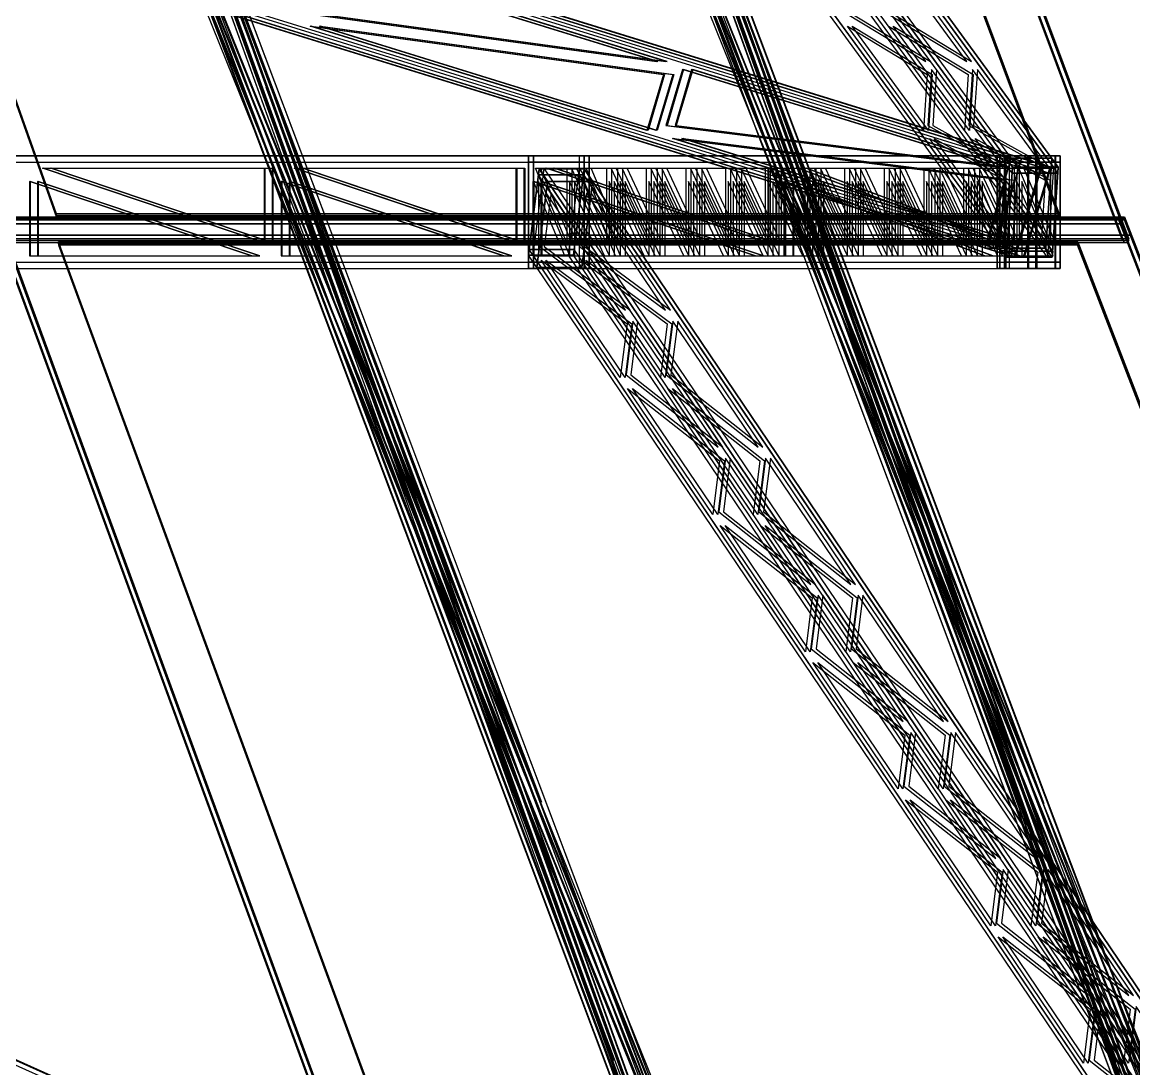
# Model space of a CAD drawing. Header units: millimetres. Extents: x -48000 to 1060615, y -2000 to 333000.
# Drawn here: x 27645 to 31195, y 25319 to 28662 of the extents above; entities that cross this region are included whole.
import ezdxf

# ---------------------------------------------------------------- set-up
doc = ezdxf.new("R2010")
doc.units = ezdxf.units.MM
doc.layers.add('D-STR-STRC', color=7, linetype='Continuous', lineweight=25)

msp = doc.modelspace()

# ---------------------------------------------------------------- linework, layer by layer
at = {"layer": 'D-STR-STRC'}
for points in [[(31179.55, 27969.79), (27590.48, 27969.79), (23312.53, 40040.9), (26661.6, 40040.9)], [(31179.55, 27964.44), (27590.48, 27964.44), (23312.53, 40035.56), (26661.6, 40035.56)], [(27590.48, 27958.83), (31179.55, 27958.83), (26661.6, 40029.95), (23312.53, 40029.95)], [(31164.56, 27958.83), (31164.56, 27958.83), (26646.62, 40029.95), (26646.62, 40029.95)], [(30896.99, 28199.15), (30812.42, 27911.96), (16918.96, 32211.96), (17003.53, 32499.15)], [(30896.99, 28199.15), (30812.42, 27911.96), (16918.96, 32211.96), (17003.53, 32499.15)], [(30900.52, 28199.15), (30815.95, 27911.96), (16922.49, 32211.96), (17007.06, 32499.15)], [(30900.52, 28199.15), (30815.95, 27911.96), (16922.49, 32211.96), (17007.06, 32499.15)], [(30926.53, 28199.15), (30841.96, 27911.96), (16948.5, 32211.96), (17033.07, 32499.15)], [(30926.53, 28199.15), (30841.96, 27911.96), (16948.5, 32211.96), (17033.07, 32499.15)], [(30930.06, 28199.15), (30845.49, 27911.96), (16952.03, 32211.96), (17036.59, 32499.15)], [(30930.06, 28199.15), (30845.49, 27911.96), (16952.03, 32211.96), (17036.59, 32499.15)], [(30807.64, 28199.15), (30788.53, 27911.96), (27648.8, 32211.96), (27667.91, 32499.15)], [(30807.64, 28199.15), (30788.53, 27911.96), (27648.8, 32211.96), (27667.91, 32499.15)], [(30823.25, 28199.15), (30804.14, 27911.96), (27664.41, 32211.96), (27683.52, 32499.15)], [(30823.25, 28199.15), (30804.14, 27911.96), (27664.41, 32211.96), (27683.52, 32499.15)], [(30938.34, 28199.15), (30919.23, 27911.96), (27779.5, 32211.96), (27798.62, 32499.15)], [(30938.34, 28199.15), (30919.23, 27911.96), (27779.5, 32211.96), (27798.62, 32499.15)], [(30953.95, 28199.15), (30934.84, 27911.96), (27795.11, 32211.96), (27814.22, 32499.15)], [(30953.95, 28199.15), (30934.84, 27911.96), (27795.11, 32211.96), (27814.22, 32499.15)], [(30956.71, 28050.02), (27754.86, 28050.02), (26381.61, 31913.26), (29514.91, 31913.26)], [(30956.71, 28044.67), (27754.86, 28044.67), (26381.61, 31907.92), (29514.91, 31907.92)], [(27755.02, 28044.21), (30956.88, 28044.21), (29890.16, 30902.45), (26739.02, 30902.45)], [(27755.02, 28038.6), (30956.88, 28038.6), (29890.16, 30896.84), (26739.02, 30896.84)], [(31134.71, 28038.6), (31134.71, 28038.6), (30064.93, 30896.84), (30064.93, 30896.84)], [(31149.69, 28044.21), (31149.69, 28044.21), (30079.92, 30902.45), (30079.92, 30902.45)], [(29759.72, 24997.58), (28198.03, 28866.38), (27688.31, 30497.08)], [(27688.32, 30497.07), (28198.03, 28866.37), (30169.87, 23620)], [(27688.35, 30496.94), (30169.9, 23619.86), (29759.76, 24997.44)], [(29744.53, 24992.66), (28182.83, 28861.46), (27673.12, 30492.16)], [(27673.12, 30492.16), (28182.83, 28861.46), (30154.67, 23615.08)], [(27673.12, 30492.16), (30154.67, 23615.08), (29744.53, 24992.66)], [(31759.44, 23610.3), (31349.3, 24987.88), (29277.89, 30487.38)], [(31759.47, 23610.17), (29277.91, 30487.24), (29787.63, 28856.54)], [(29787.64, 28856.53), (29277.92, 30487.23), (31349.33, 24987.73)], [(31774.67, 23615.08), (31364.53, 24992.66), (29293.12, 30492.16)], [(31774.67, 23615.08), (29293.12, 30492.16), (29802.83, 28861.46)], [(29802.83, 28861.46), (29293.12, 30492.16), (31364.53, 24992.66)], [(29303.52, 26171.16), (28186.23, 28939.03), (27821.57, 30105.68)], [(29288.32, 26166.24), (28171.04, 28934.1), (27806.37, 30100.76)], [(29775.84, 28929.18), (29411.17, 30095.83), (30893.13, 26161.32)], [(29791.04, 28934.1), (29426.37, 30100.76), (30908.32, 26166.24)], [(27829.39, 30025.38), (28176.62, 28914.5), (29519.9, 25340.5)], [(27844.59, 30030.3), (28191.82, 28919.41), (29535.1, 25345.42)], [(31124.7, 25335.58), (29434.18, 30020.46), (29781.42, 28909.58)], [(31139.9, 25340.5), (29449.39, 30025.38), (29796.62, 28914.5)], [(29744.53, 24992.66), (30154.67, 23615.08), (28182.83, 28861.46)], [(29759.76, 24997.43), (30169.9, 23619.85), (28198.07, 28866.23)], [(29671.43, 28536.68), (28595.82, 28869.58), (28543.1, 28690.56)], [(29671.43, 28536.68), (28595.82, 28869.58), (28543.1, 28690.56)], [(29674.96, 28536.68), (28599.35, 28869.58), (28546.63, 28690.56)], [(29674.96, 28536.68), (28599.35, 28869.58), (28546.63, 28690.56)], [(29700.97, 28536.68), (28625.36, 28869.58), (28572.64, 28690.56)], [(29700.97, 28536.68), (28625.36, 28869.58), (28572.64, 28690.56)], [(29704.5, 28536.68), (28628.88, 28869.58), (28576.17, 28690.56)], [(29704.5, 28536.68), (28628.88, 28869.58), (28576.17, 28690.56)], [(29802.83, 28861.46), (31364.53, 24992.66), (31774.67, 23615.08)], [(30530.68, 28536.68), (30287.61, 28869.58), (30275.69, 28690.56)], [(30530.68, 28536.68), (30287.61, 28869.58), (30275.69, 28690.56)], [(30546.29, 28536.68), (30303.21, 28869.58), (30291.3, 28690.56)], [(30546.29, 28536.68), (30303.21, 28869.58), (30291.3, 28690.56)], [(30661.39, 28536.68), (30418.31, 28869.58), (30406.4, 28690.56)], [(30661.39, 28536.68), (30418.31, 28869.58), (30406.4, 28690.56)], [(30676.99, 28536.68), (30433.92, 28869.58), (30422.01, 28690.56)], [(30676.99, 28536.68), (30433.92, 28869.58), (30422.01, 28690.56)], [(29787.59, 28856.68), (31349.29, 24987.89), (31759.43, 23610.31)], [(29692.95, 28495.55), (29640.23, 28316.53), (28564.62, 28649.43)], [(29692.95, 28495.55), (29640.23, 28316.53), (28564.62, 28649.43)], [(29696.47, 28495.55), (29643.76, 28316.53), (28568.14, 28649.43)], [(29696.47, 28495.55), (29643.76, 28316.53), (28568.14, 28649.43)], [(29722.48, 28495.55), (29669.77, 28316.53), (28594.15, 28649.43)], [(29722.48, 28495.55), (29669.77, 28316.53), (28594.15, 28649.43)], [(29726.01, 28495.55), (29673.3, 28316.53), (28597.68, 28649.43)], [(29726.01, 28495.55), (29673.3, 28316.53), (28597.68, 28649.43)], [(30535.54, 28495.55), (30523.63, 28316.53), (30280.56, 28649.43)], [(30535.54, 28495.55), (30523.63, 28316.53), (30280.56, 28649.43)], [(30551.15, 28495.55), (30539.24, 28316.53), (30296.16, 28649.43)], [(30551.15, 28495.55), (30539.24, 28316.53), (30296.16, 28649.43)], [(30666.25, 28495.55), (30654.33, 28316.53), (30411.26, 28649.43)], [(30666.25, 28495.55), (30654.33, 28316.53), (30411.26, 28649.43)], [(30681.85, 28495.55), (30669.94, 28316.53), (30426.87, 28649.43)], [(30681.85, 28495.55), (30669.94, 28316.53), (30426.87, 28649.43)], [(30761.52, 28199.3), (29753.61, 28511.25), (29700.89, 28332.23)], [(30761.52, 28199.3), (29753.61, 28511.25), (29700.89, 28332.23)], [(30765.05, 28199.3), (29757.13, 28511.25), (29704.42, 28332.23)], [(30765.05, 28199.3), (29757.13, 28511.25), (29704.42, 28332.23)], [(30791.06, 28199.3), (29783.14, 28511.25), (29730.43, 28332.23)], [(30791.06, 28199.3), (29783.14, 28511.25), (29730.43, 28332.23)], [(30794.59, 28199.3), (29786.67, 28511.25), (29733.96, 28332.23)], [(30794.59, 28199.3), (29786.67, 28511.25), (29733.96, 28332.23)], [(30777.03, 28199.3), (30549.25, 28511.25), (30537.34, 28332.23)], [(30777.03, 28199.3), (30549.25, 28511.25), (30537.34, 28332.23)], [(30792.63, 28199.3), (30564.86, 28511.25), (30552.95, 28332.23)], [(30792.63, 28199.3), (30564.86, 28511.25), (30552.95, 28332.23)], [(30907.73, 28199.3), (30679.96, 28511.25), (30668.04, 28332.23)], [(30907.73, 28199.3), (30679.96, 28511.25), (30668.04, 28332.23)], [(30923.34, 28199.3), (30695.56, 28511.25), (30683.65, 28332.23)], [(30923.34, 28199.3), (30695.56, 28511.25), (30683.65, 28332.23)], [(28424.05, 28453.5), (30007.75, 24064.63), (29746, 24943.78)], [(28439.28, 28458.29), (30022.98, 24069.41), (29761.23, 24948.56)], [(31612.52, 24059.84), (31350.77, 24939), (30028.82, 28448.72)], [(31627.75, 24064.63), (31366, 24943.78), (30044.05, 28453.5)], [(30783.04, 28158.17), (30730.32, 27979.15), (29722.41, 28291.1)], [(30783.04, 28158.17), (30730.32, 27979.15), (29722.41, 28291.1)], [(30786.56, 28158.17), (30733.85, 27979.15), (29725.93, 28291.1)], [(30786.56, 28158.17), (30733.85, 27979.15), (29725.93, 28291.1)], [(30812.57, 28158.17), (30759.86, 27979.15), (29751.94, 28291.1)], [(30812.57, 28158.17), (30759.86, 27979.15), (29751.94, 28291.1)], [(30816.1, 28158.17), (30763.39, 27979.15), (29755.47, 28291.1)], [(30816.1, 28158.17), (30763.39, 27979.15), (29755.47, 28291.1)], [(30781.89, 28158.17), (30769.98, 27979.15), (30542.2, 28291.1)], [(30781.89, 28158.17), (30769.98, 27979.15), (30542.2, 28291.1)], [(30797.49, 28158.17), (30785.58, 27979.15), (30557.81, 28291.1)], [(30797.49, 28158.17), (30785.58, 27979.15), (30557.81, 28291.1)], [(30912.59, 28158.17), (30900.68, 27979.15), (30672.9, 28291.1)], [(30912.59, 28158.17), (30900.68, 27979.15), (30672.9, 28291.1)], [(30928.2, 28158.17), (30916.29, 27979.15), (30688.51, 28291.1)], [(30928.2, 28158.17), (30916.29, 27979.15), (30688.51, 28291.1)], [(21208.22, 28235.56), (21208.22, 27875.56), (30857.23, 27875.56), (30857.23, 28235.56)], [(21208.22, 28235.56), (21208.22, 27875.56), (30857.23, 27875.56), (30857.23, 28235.56)], [(21210.71, 28235.56), (21210.71, 27875.56), (30859.72, 27875.56), (30859.72, 28235.56)], [(21210.71, 28235.56), (21210.71, 27875.56), (30859.72, 27875.56), (30859.72, 28235.56)], [(21233.74, 28235.56), (21233.74, 27875.56), (30882.76, 27875.56), (30882.76, 28235.56)], [(21233.74, 28235.56), (21233.74, 27875.56), (30882.76, 27875.56), (30882.76, 28235.56)], [(21236.23, 28235.56), (21236.23, 27875.56), (30885.25, 27875.56), (30885.25, 28235.56)], [(21236.23, 28235.56), (21236.23, 27875.56), (30885.25, 27875.56), (30885.25, 28235.56)], [(29439.95, 28235.56), (29262.15, 28235.56), (29262.15, 28215.56), (29439.95, 28215.56)], [(29262.15, 28235.56), (29262.15, 27875.56), (30782.34, 27875.56), (30782.34, 28235.56)], [(29439.95, 28235.56), (29262.15, 28235.56), (29262.15, 27875.56), (29439.95, 27875.56)], [(29262.15, 28235.56), (29439.95, 28235.56), (29439.95, 28215.56), (29262.15, 28215.56)], [(29262.15, 28235.56), (29262.15, 27875.56), (30782.34, 27875.56), (30782.34, 28235.56)], [(29262.15, 28235.56), (29439.95, 28235.56), (29439.95, 27875.56), (29262.15, 27875.56)], [(29455.52, 28235.56), (29277.71, 28235.56), (29277.71, 27875.56), (29455.52, 27875.56)], [(29277.71, 28235.56), (29455.52, 28235.56), (29455.52, 27875.56), (29277.71, 27875.56)], [(29277.95, 28235.56), (29277.95, 27875.56), (30798.14, 27875.56), (30798.14, 28235.56)], [(29277.95, 28235.56), (29277.95, 27875.56), (30798.14, 27875.56), (30798.14, 28235.56)], [(29424.15, 28235.56), (29424.15, 27875.56), (30944.34, 27875.56), (30944.34, 28235.56)], [(29424.15, 28235.56), (29424.15, 27875.56), (30944.34, 27875.56), (30944.34, 28235.56)], [(29439.95, 28235.56), (29439.95, 27875.56), (30960.14, 27875.56), (30960.14, 28235.56)], [(29439.95, 28235.56), (29439.95, 27875.56), (30960.14, 27875.56), (30960.14, 28235.56)], [(30803.61, 28228.06), (30836.68, 28228.06), (30752.11, 27940.86), (30719.05, 27940.86)], [(30836.68, 28228.06), (30803.61, 28228.06), (30719.05, 27940.86), (30752.11, 27940.86)], [(30786.47, 28235.56), (30758.45, 28235.56), (30758.45, 27875.56), (30786.47, 27875.56)], [(30758.45, 28235.56), (30786.47, 28235.56), (30786.47, 27875.56), (30758.45, 27875.56)], [(30944.58, 28235.56), (30766.77, 28235.56), (30766.77, 27875.56), (30944.58, 27875.56)], [(30766.77, 28235.56), (30944.58, 28235.56), (30944.58, 27875.56), (30766.77, 27875.56)], [(30786.54, 28228.06), (30932.85, 28228.06), (30913.74, 27940.86), (30767.43, 27940.86)], [(30932.85, 28228.06), (30786.54, 28228.06), (30767.43, 27940.86), (30913.74, 27940.86)], [(30960.14, 28235.56), (30782.34, 28235.56), (30782.34, 28215.56), (30960.14, 28215.56)], [(30960.14, 28235.56), (30782.34, 28235.56), (30782.34, 27875.56), (30960.14, 27875.56)], [(30782.34, 28235.56), (30960.14, 28235.56), (30960.14, 28215.56), (30782.34, 28215.56)], [(30782.34, 28235.56), (30960.14, 28235.56), (30960.14, 27875.56), (30782.34, 27875.56)], [(30885.25, 28235.56), (30857.23, 28235.56), (30857.23, 28215.56), (30885.25, 28215.56)], [(30885.25, 28235.56), (30857.23, 28235.56), (30857.23, 27875.56), (30885.25, 27875.56)], [(30857.23, 28235.56), (30885.25, 28235.56), (30885.25, 28215.56), (30857.23, 28215.56)], [(30857.23, 28235.56), (30885.25, 28235.56), (30885.25, 27875.56), (30857.23, 27875.56)], [(32940.57, 22937.77), (32827.06, 22662.23), (21148.31, 27917.78), (21261.82, 28193.33)], [(32940.57, 22937.77), (32827.06, 22662.23), (21148.31, 27917.78), (21261.82, 28193.33)], [(32974.89, 22937.77), (32861.38, 22662.23), (21182.63, 27917.78), (21296.14, 28193.33)], [(32974.89, 22937.77), (32861.38, 22662.23), (21182.63, 27917.78), (21296.14, 28193.33)], [(32979.54, 22937.77), (32866.03, 22662.23), (21187.28, 27917.78), (21300.79, 28193.33)], [(32979.54, 22937.77), (32866.03, 22662.23), (21187.28, 27917.78), (21300.79, 28193.33)], [(27709.55, 28195.56), (28417.81, 28195.56), (28417.81, 27957.56)], [(27709.55, 28195.56), (28417.81, 28195.56), (28417.81, 27957.56)], [(27712.04, 28195.56), (28420.3, 28195.56), (28420.3, 27957.56)], [(27712.04, 28195.56), (28420.3, 28195.56), (28420.3, 27957.56)], [(27735.07, 28195.56), (28443.34, 28195.56), (28443.34, 27957.56)], [(27735.07, 28195.56), (28443.34, 28195.56), (28443.34, 27957.56)], [(27737.56, 28195.56), (28445.83, 28195.56), (28445.83, 27957.56)], [(27737.56, 28195.56), (28445.83, 28195.56), (28445.83, 27957.56)], [(28513.63, 28195.56), (29221.9, 28195.56), (29221.9, 27957.56)], [(28513.63, 28195.56), (29221.9, 28195.56), (29221.9, 27957.56)], [(28516.12, 28195.56), (29224.39, 28195.56), (29224.39, 27957.56)], [(28516.12, 28195.56), (29224.39, 28195.56), (29224.39, 27957.56)], [(28539.16, 28195.56), (29247.42, 28195.56), (29247.42, 27957.56)], [(28539.16, 28195.56), (29247.42, 28195.56), (29247.42, 27957.56)], [(28541.65, 28195.56), (29249.91, 28195.56), (29249.91, 27957.56)], [(28541.65, 28195.56), (29249.91, 28195.56), (29249.91, 27957.56)], [(32846.47, 22937.77), (32811.96, 22662.23), (29262.04, 27917.78), (29296.54, 28193.33)], [(29296.54, 28193.33), (29440.06, 28193.33), (29405.56, 27917.78), (29262.04, 27917.78)], [(32846.47, 22937.77), (32811.96, 22662.23), (29262.04, 27917.78), (29296.54, 28193.33)], [(29440.06, 28193.33), (29296.54, 28193.33), (29262.04, 27917.78), (29405.56, 27917.78)], [(32861.77, 22937.77), (32827.27, 22662.23), (29277.35, 27917.78), (29311.85, 28193.33)], [(32861.77, 22937.77), (32827.27, 22662.23), (29277.35, 27917.78), (29311.85, 28193.33)], [(29284.25, 28195.56), (29384.55, 28195.56), (29384.55, 27957.56)], [(29284.25, 28195.56), (29384.55, 28195.56), (29384.55, 27957.56)], [(29296.54, 28193.33), (29440.06, 28193.33), (29437.76, 28174.96), (29294.24, 28174.96)], [(29440.06, 28193.33), (29296.54, 28193.33), (29294.24, 28174.96), (29437.76, 28174.96)], [(29300.05, 28195.56), (29400.35, 28195.56), (29400.35, 27957.56)], [(29300.05, 28195.56), (29400.35, 28195.56), (29400.35, 27957.56)], [(29317.72, 28195.56), (30025.98, 28195.56), (30025.98, 27957.56)], [(29317.72, 28195.56), (30025.98, 28195.56), (30025.98, 27957.56)], [(29320.21, 28195.56), (30028.47, 28195.56), (30028.47, 27957.56)], [(29320.21, 28195.56), (30028.47, 28195.56), (30028.47, 27957.56)], [(29343.24, 28195.56), (30051.51, 28195.56), (30051.51, 27957.56)], [(29343.24, 28195.56), (30051.51, 28195.56), (30051.51, 27957.56)], [(29345.73, 28195.56), (30054, 28195.56), (30054, 27957.56)], [(29345.73, 28195.56), (30054, 28195.56), (30054, 27957.56)], [(32974.67, 22937.77), (32940.17, 22662.23), (29390.25, 27917.78), (29424.75, 28193.33)], [(32974.67, 22937.77), (32940.17, 22662.23), (29390.25, 27917.78), (29424.75, 28193.33)], [(29399.65, 28195.56), (29511.23, 28195.56), (29511.23, 27957.56)], [(29399.65, 28195.56), (29511.23, 28195.56), (29511.23, 27957.56)], [(32989.98, 22937.77), (32955.48, 22662.23), (29405.56, 27917.78), (29440.06, 28193.33)], [(32989.98, 22937.77), (32955.48, 22662.23), (29405.56, 27917.78), (29440.06, 28193.33)], [(29415.45, 28195.56), (29527.04, 28195.56), (29527.04, 27957.56)], [(29415.45, 28195.56), (29527.04, 28195.56), (29527.04, 27957.56)], [(29446.25, 28195.56), (29546.55, 28195.56), (29546.55, 27957.56)], [(29446.25, 28195.56), (29546.55, 28195.56), (29546.55, 27957.56)], [(29462.05, 28195.56), (29562.36, 28195.56), (29562.36, 27957.56)], [(29462.05, 28195.56), (29562.36, 28195.56), (29562.36, 27957.56)], [(29526.33, 28195.56), (29637.91, 28195.56), (29637.91, 27957.56)], [(29526.33, 28195.56), (29637.91, 28195.56), (29637.91, 27957.56)], [(29542.13, 28195.56), (29653.72, 28195.56), (29653.72, 27957.56)], [(29542.13, 28195.56), (29653.72, 28195.56), (29653.72, 27957.56)], [(29561.65, 28195.56), (29673.23, 28195.56), (29673.23, 27957.56)], [(29561.65, 28195.56), (29673.23, 28195.56), (29673.23, 27957.56)], [(29577.45, 28195.56), (29689.04, 28195.56), (29689.04, 27957.56)], [(29577.45, 28195.56), (29689.04, 28195.56), (29689.04, 27957.56)], [(29653.01, 28195.56), (29764.6, 28195.56), (29764.6, 27957.56)], [(29653.01, 28195.56), (29764.6, 28195.56), (29764.6, 27957.56)], [(29668.82, 28195.56), (29780.4, 28195.56), (29780.4, 27957.56)], [(29668.82, 28195.56), (29780.4, 28195.56), (29780.4, 27957.56)], [(29688.33, 28195.56), (29799.92, 28195.56), (29799.92, 27957.56)], [(29688.33, 28195.56), (29799.92, 28195.56), (29799.92, 27957.56)], [(29704.14, 28195.56), (29815.72, 28195.56), (29815.72, 27957.56)], [(29704.14, 28195.56), (29815.72, 28195.56), (29815.72, 27957.56)], [(29779.69, 28195.56), (29891.28, 28195.56), (29891.28, 27957.56)], [(29779.69, 28195.56), (29891.28, 28195.56), (29891.28, 27957.56)], [(29795.5, 28195.56), (29907.08, 28195.56), (29907.08, 27957.56)], [(29795.5, 28195.56), (29907.08, 28195.56), (29907.08, 27957.56)], [(29815.01, 28195.56), (29926.6, 28195.56), (29926.6, 27957.56)], [(29815.01, 28195.56), (29926.6, 28195.56), (29926.6, 27957.56)], [(29830.82, 28195.56), (29942.4, 28195.56), (29942.4, 27957.56)], [(29830.82, 28195.56), (29942.4, 28195.56), (29942.4, 27957.56)], [(29906.38, 28195.56), (30017.96, 28195.56), (30017.96, 27957.56)], [(29906.38, 28195.56), (30017.96, 28195.56), (30017.96, 27957.56)], [(29922.18, 28195.56), (30033.77, 28195.56), (30033.77, 27957.56)], [(29922.18, 28195.56), (30033.77, 28195.56), (30033.77, 27957.56)], [(29941.7, 28195.56), (30053.28, 28195.56), (30053.28, 27957.56)], [(29941.7, 28195.56), (30053.28, 28195.56), (30053.28, 27957.56)], [(29957.5, 28195.56), (30069.09, 28195.56), (30069.09, 27957.56)], [(29957.5, 28195.56), (30069.09, 28195.56), (30069.09, 27957.56)], [(30033.06, 28195.56), (30144.64, 28195.56), (30144.64, 27957.56)], [(30033.06, 28195.56), (30144.64, 28195.56), (30144.64, 27957.56)], [(30048.86, 28195.56), (30160.45, 28195.56), (30160.45, 27957.56)], [(30048.86, 28195.56), (30160.45, 28195.56), (30160.45, 27957.56)], [(30068.38, 28195.56), (30179.96, 28195.56), (30179.96, 27957.56)], [(30068.38, 28195.56), (30179.96, 28195.56), (30179.96, 27957.56)], [(30084.18, 28195.56), (30195.77, 28195.56), (30195.77, 27957.56)], [(30084.18, 28195.56), (30195.77, 28195.56), (30195.77, 27957.56)], [(30121.8, 28195.56), (30758.45, 28195.56), (30758.45, 27957.56)], [(30121.8, 28195.56), (30758.45, 28195.56), (30758.45, 27957.56)], [(30124.29, 28195.56), (30760.94, 28195.56), (30760.94, 27957.56)], [(30124.29, 28195.56), (30760.94, 28195.56), (30760.94, 27957.56)], [(30147.33, 28195.56), (30783.98, 28195.56), (30783.98, 27957.56)], [(30147.33, 28195.56), (30783.98, 28195.56), (30783.98, 27957.56)], [(30149.82, 28195.56), (30786.47, 28195.56), (30786.47, 27957.56)], [(30149.82, 28195.56), (30786.47, 28195.56), (30786.47, 27957.56)], [(30159.74, 28195.56), (30271.33, 28195.56), (30271.33, 27957.56)], [(30159.74, 28195.56), (30271.33, 28195.56), (30271.33, 27957.56)], [(30175.55, 28195.56), (30287.13, 28195.56), (30287.13, 27957.56)], [(30175.55, 28195.56), (30287.13, 28195.56), (30287.13, 27957.56)], [(30195.06, 28195.56), (30306.65, 28195.56), (30306.65, 27957.56)], [(30195.06, 28195.56), (30306.65, 28195.56), (30306.65, 27957.56)], [(30210.87, 28195.56), (30322.45, 28195.56), (30322.45, 27957.56)], [(30210.87, 28195.56), (30322.45, 28195.56), (30322.45, 27957.56)], [(30286.42, 28195.56), (30398.01, 28195.56), (30398.01, 27957.56)], [(30286.42, 28195.56), (30398.01, 28195.56), (30398.01, 27957.56)], [(30302.23, 28195.56), (30413.81, 28195.56), (30413.81, 27957.56)], [(30302.23, 28195.56), (30413.81, 28195.56), (30413.81, 27957.56)], [(30321.74, 28195.56), (30433.33, 28195.56), (30433.33, 27957.56)], [(30321.74, 28195.56), (30433.33, 28195.56), (30433.33, 27957.56)], [(30337.55, 28195.56), (30449.13, 28195.56), (30449.13, 27957.56)], [(30337.55, 28195.56), (30449.13, 28195.56), (30449.13, 27957.56)], [(30413.11, 28195.56), (30524.69, 28195.56), (30524.69, 27957.56)], [(30413.11, 28195.56), (30524.69, 28195.56), (30524.69, 27957.56)], [(30428.91, 28195.56), (30540.5, 28195.56), (30540.5, 27957.56)], [(30428.91, 28195.56), (30540.5, 28195.56), (30540.5, 27957.56)], [(30448.43, 28195.56), (30560.01, 28195.56), (30560.01, 27957.56)], [(30448.43, 28195.56), (30560.01, 28195.56), (30560.01, 27957.56)], [(30464.23, 28195.56), (30575.82, 28195.56), (30575.82, 27957.56)], [(30464.23, 28195.56), (30575.82, 28195.56), (30575.82, 27957.56)], [(30539.79, 28195.56), (30651.37, 28195.56), (30651.37, 27957.56)], [(30539.79, 28195.56), (30651.37, 28195.56), (30651.37, 27957.56)], [(30555.59, 28195.56), (30667.18, 28195.56), (30667.18, 27957.56)], [(30555.59, 28195.56), (30667.18, 28195.56), (30667.18, 27957.56)], [(30575.11, 28195.56), (30686.69, 28195.56), (30686.69, 27957.56)], [(30575.11, 28195.56), (30686.69, 28195.56), (30686.69, 27957.56)], [(30590.91, 28195.56), (30702.5, 28195.56), (30702.5, 27957.56)], [(30590.91, 28195.56), (30702.5, 28195.56), (30702.5, 27957.56)], [(30666.47, 28195.56), (30766.77, 28195.56), (30766.77, 27957.56)], [(30666.47, 28195.56), (30766.77, 28195.56), (30766.77, 27957.56)], [(30682.28, 28195.56), (30782.58, 28195.56), (30782.58, 27957.56)], [(30682.28, 28195.56), (30782.58, 28195.56), (30782.58, 27957.56)], [(30701.79, 28195.56), (30813.38, 28195.56), (30813.38, 27957.56)], [(30701.79, 28195.56), (30813.38, 28195.56), (30813.38, 27957.56)], [(30717.6, 28195.56), (30829.18, 28195.56), (30829.18, 27957.56)], [(30717.6, 28195.56), (30829.18, 28195.56), (30829.18, 27957.56)], [(30807.64, 28199.15), (30953.95, 28199.15), (30934.84, 27911.96), (30788.53, 27911.96)], [(30953.95, 28199.15), (30807.64, 28199.15), (30788.53, 27911.96), (30934.84, 27911.96)], [(30807.64, 28199.15), (30953.95, 28199.15), (30952.68, 28180.01), (30806.37, 28180.01)], [(30953.95, 28199.15), (30807.64, 28199.15), (30806.37, 28180.01), (30952.68, 28180.01)], [(30896.99, 28199.15), (30930.06, 28199.15), (30845.49, 27911.96), (30812.42, 27911.96)], [(30930.06, 28199.15), (30896.99, 28199.15), (30812.42, 27911.96), (30845.49, 27911.96)], [(30828.47, 28195.56), (30928.78, 28195.56), (30928.78, 27957.56)], [(30828.47, 28195.56), (30928.78, 28195.56), (30928.78, 27957.56)], [(30844.28, 28195.56), (30944.58, 28195.56), (30944.58, 27957.56)], [(30844.28, 28195.56), (30944.58, 28195.56), (30944.58, 27957.56)], [(30896.99, 28199.15), (30930.06, 28199.15), (30924.42, 28180.01), (30891.35, 28180.01)], [(30930.06, 28199.15), (30896.99, 28199.15), (30891.35, 28180.01), (30924.42, 28180.01)], [(27668.06, 28153.56), (27668.06, 27915.56), (28376.33, 27915.56)], [(27668.06, 28153.56), (27668.06, 27915.56), (28376.33, 27915.56)], [(27670.55, 28153.56), (27670.55, 27915.56), (28378.82, 27915.56)], [(27670.55, 28153.56), (27670.55, 27915.56), (28378.82, 27915.56)], [(27693.58, 28153.56), (27693.58, 27915.56), (28401.85, 27915.56)], [(27693.58, 28153.56), (27693.58, 27915.56), (28401.85, 27915.56)], [(27696.07, 28153.56), (27696.07, 27915.56), (28404.34, 27915.56)], [(27696.07, 28153.56), (27696.07, 27915.56), (28404.34, 27915.56)], [(28472.14, 28153.56), (28472.14, 27915.56), (29180.41, 27915.56)], [(28472.14, 28153.56), (28472.14, 27915.56), (29180.41, 27915.56)], [(28474.63, 28153.56), (28474.63, 27915.56), (29182.9, 27915.56)], [(28474.63, 28153.56), (28474.63, 27915.56), (29182.9, 27915.56)], [(28497.67, 28153.56), (28497.67, 27915.56), (29205.93, 27915.56)], [(28497.67, 28153.56), (28497.67, 27915.56), (29205.93, 27915.56)], [(28500.16, 28153.56), (28500.16, 27915.56), (29208.42, 27915.56)], [(28500.16, 28153.56), (28500.16, 27915.56), (29208.42, 27915.56)], [(29276.23, 28153.56), (29276.23, 27915.56), (29984.5, 27915.56)], [(29276.23, 28153.56), (29276.23, 27915.56), (29984.5, 27915.56)], [(29277.71, 28153.56), (29277.71, 27915.56), (29378.01, 27915.56)], [(29277.71, 28153.56), (29277.71, 27915.56), (29378.01, 27915.56)], [(29278.72, 28153.56), (29278.72, 27915.56), (29986.99, 27915.56)], [(29278.72, 28153.56), (29278.72, 27915.56), (29986.99, 27915.56)], [(29323.26, 28153.78), (29466.77, 28153.78), (29432.27, 27878.24), (29288.75, 27878.24)], [(29466.77, 28153.78), (29323.26, 28153.78), (29288.75, 27878.24), (29432.27, 27878.24)], [(29293.52, 28153.56), (29293.52, 27915.56), (29393.82, 27915.56)], [(29293.52, 28153.56), (29293.52, 27915.56), (29393.82, 27915.56)], [(29301.75, 28153.56), (29301.75, 27915.56), (30010.02, 27915.56)], [(29301.75, 28153.56), (29301.75, 27915.56), (30010.02, 27915.56)], [(29304.24, 28153.56), (29304.24, 27915.56), (30012.51, 27915.56)], [(29304.24, 28153.56), (29304.24, 27915.56), (30012.51, 27915.56)], [(29393.11, 28153.56), (29393.11, 27915.56), (29504.7, 27915.56)], [(29393.11, 28153.56), (29393.11, 27915.56), (29504.7, 27915.56)], [(29408.91, 28153.56), (29408.91, 27915.56), (29520.5, 27915.56)], [(29408.91, 28153.56), (29408.91, 27915.56), (29520.5, 27915.56)], [(29439.71, 28153.56), (29439.71, 27915.56), (29540.02, 27915.56)], [(29439.71, 28153.56), (29439.71, 27915.56), (29540.02, 27915.56)], [(29455.52, 28153.56), (29455.52, 27915.56), (29555.82, 27915.56)], [(29455.52, 28153.56), (29455.52, 27915.56), (29555.82, 27915.56)], [(29519.79, 28153.56), (29519.79, 27915.56), (29631.38, 27915.56)], [(29519.79, 28153.56), (29519.79, 27915.56), (29631.38, 27915.56)], [(29535.6, 28153.56), (29535.6, 27915.56), (29647.18, 27915.56)], [(29535.6, 28153.56), (29535.6, 27915.56), (29647.18, 27915.56)], [(29555.11, 28153.56), (29555.11, 27915.56), (29666.7, 27915.56)], [(29555.11, 28153.56), (29555.11, 27915.56), (29666.7, 27915.56)], [(29570.92, 28153.56), (29570.92, 27915.56), (29682.5, 27915.56)], [(29570.92, 28153.56), (29570.92, 27915.56), (29682.5, 27915.56)], [(29646.47, 28153.56), (29646.47, 27915.56), (29758.06, 27915.56)], [(29646.47, 28153.56), (29646.47, 27915.56), (29758.06, 27915.56)], [(29662.28, 28153.56), (29662.28, 27915.56), (29773.87, 27915.56)], [(29662.28, 28153.56), (29662.28, 27915.56), (29773.87, 27915.56)], [(29681.79, 28153.56), (29681.79, 27915.56), (29793.38, 27915.56)], [(29681.79, 28153.56), (29681.79, 27915.56), (29793.38, 27915.56)], [(29697.6, 28153.56), (29697.6, 27915.56), (29809.19, 27915.56)], [(29697.6, 28153.56), (29697.6, 27915.56), (29809.19, 27915.56)], [(29773.16, 28153.56), (29773.16, 27915.56), (29884.74, 27915.56)], [(29773.16, 28153.56), (29773.16, 27915.56), (29884.74, 27915.56)], [(29788.96, 28153.56), (29788.96, 27915.56), (29900.55, 27915.56)], [(29788.96, 28153.56), (29788.96, 27915.56), (29900.55, 27915.56)], [(29808.48, 28153.56), (29808.48, 27915.56), (29920.06, 27915.56)], [(29808.48, 28153.56), (29808.48, 27915.56), (29920.06, 27915.56)], [(29824.28, 28153.56), (29824.28, 27915.56), (29935.87, 27915.56)], [(29824.28, 28153.56), (29824.28, 27915.56), (29935.87, 27915.56)], [(29899.84, 28153.56), (29899.84, 27915.56), (30011.43, 27915.56)], [(29899.84, 28153.56), (29899.84, 27915.56), (30011.43, 27915.56)], [(29915.64, 28153.56), (29915.64, 27915.56), (30027.23, 27915.56)], [(29915.64, 28153.56), (29915.64, 27915.56), (30027.23, 27915.56)], [(29935.16, 28153.56), (29935.16, 27915.56), (30046.75, 27915.56)], [(29935.16, 28153.56), (29935.16, 27915.56), (30046.75, 27915.56)], [(29950.96, 28153.56), (29950.96, 27915.56), (30062.55, 27915.56)], [(29950.96, 28153.56), (29950.96, 27915.56), (30062.55, 27915.56)], [(30026.52, 28153.56), (30026.52, 27915.56), (30138.11, 27915.56)], [(30026.52, 28153.56), (30026.52, 27915.56), (30138.11, 27915.56)], [(30042.33, 28153.56), (30042.33, 27915.56), (30153.91, 27915.56)], [(30042.33, 28153.56), (30042.33, 27915.56), (30153.91, 27915.56)], [(30061.84, 28153.56), (30061.84, 27915.56), (30173.43, 27915.56)], [(30061.84, 28153.56), (30061.84, 27915.56), (30173.43, 27915.56)], [(30077.65, 28153.56), (30077.65, 27915.56), (30189.23, 27915.56)], [(30077.65, 28153.56), (30077.65, 27915.56), (30189.23, 27915.56)], [(30080.31, 28153.56), (30080.31, 27915.56), (30716.96, 27915.56)], [(30080.31, 28153.56), (30080.31, 27915.56), (30716.96, 27915.56)], [(30082.8, 28153.56), (30082.8, 27915.56), (30719.45, 27915.56)], [(30082.8, 28153.56), (30082.8, 27915.56), (30719.45, 27915.56)], [(30105.84, 28153.56), (30105.84, 27915.56), (30742.49, 27915.56)], [(30105.84, 28153.56), (30105.84, 27915.56), (30742.49, 27915.56)], [(30108.33, 28153.56), (30108.33, 27915.56), (30744.98, 27915.56)], [(30108.33, 28153.56), (30108.33, 27915.56), (30744.98, 27915.56)], [(30153.2, 28153.56), (30153.2, 27915.56), (30264.79, 27915.56)], [(30153.2, 28153.56), (30153.2, 27915.56), (30264.79, 27915.56)], [(30169.01, 28153.56), (30169.01, 27915.56), (30280.6, 27915.56)], [(30169.01, 28153.56), (30169.01, 27915.56), (30280.6, 27915.56)], [(30188.52, 28153.56), (30188.52, 27915.56), (30300.11, 27915.56)], [(30188.52, 28153.56), (30188.52, 27915.56), (30300.11, 27915.56)], [(30204.33, 28153.56), (30204.33, 27915.56), (30315.92, 27915.56)], [(30204.33, 28153.56), (30204.33, 27915.56), (30315.92, 27915.56)], [(30279.89, 28153.56), (30279.89, 27915.56), (30391.47, 27915.56)], [(30279.89, 28153.56), (30279.89, 27915.56), (30391.47, 27915.56)], [(30295.69, 28153.56), (30295.69, 27915.56), (30407.28, 27915.56)], [(30295.69, 28153.56), (30295.69, 27915.56), (30407.28, 27915.56)], [(30315.21, 28153.56), (30315.21, 27915.56), (30426.79, 27915.56)], [(30315.21, 28153.56), (30315.21, 27915.56), (30426.79, 27915.56)], [(30331.01, 28153.56), (30331.01, 27915.56), (30442.6, 27915.56)], [(30331.01, 28153.56), (30331.01, 27915.56), (30442.6, 27915.56)], [(30406.57, 28153.56), (30406.57, 27915.56), (30518.16, 27915.56)], [(30406.57, 28153.56), (30406.57, 27915.56), (30518.16, 27915.56)], [(30422.37, 28153.56), (30422.37, 27915.56), (30533.96, 27915.56)], [(30422.37, 28153.56), (30422.37, 27915.56), (30533.96, 27915.56)], [(30441.89, 28153.56), (30441.89, 27915.56), (30553.48, 27915.56)], [(30441.89, 28153.56), (30441.89, 27915.56), (30553.48, 27915.56)], [(30457.69, 28153.56), (30457.69, 27915.56), (30569.28, 27915.56)], [(30457.69, 28153.56), (30457.69, 27915.56), (30569.28, 27915.56)], [(30533.25, 28153.56), (30533.25, 27915.56), (30644.84, 27915.56)], [(30533.25, 28153.56), (30533.25, 27915.56), (30644.84, 27915.56)], [(30549.06, 28153.56), (30549.06, 27915.56), (30660.64, 27915.56)], [(30549.06, 28153.56), (30549.06, 27915.56), (30660.64, 27915.56)], [(30568.57, 28153.56), (30568.57, 27915.56), (30680.16, 27915.56)], [(30568.57, 28153.56), (30568.57, 27915.56), (30680.16, 27915.56)], [(30584.38, 28153.56), (30584.38, 27915.56), (30695.96, 27915.56)], [(30584.38, 28153.56), (30584.38, 27915.56), (30695.96, 27915.56)], [(30659.93, 28153.56), (30659.93, 27915.56), (30760.24, 27915.56)], [(30659.93, 28153.56), (30659.93, 27915.56), (30760.24, 27915.56)], [(30675.74, 28153.56), (30675.74, 27915.56), (30776.04, 27915.56)], [(30675.74, 28153.56), (30675.74, 27915.56), (30776.04, 27915.56)], [(30695.25, 28153.56), (30695.25, 27915.56), (30806.84, 27915.56)], [(30695.25, 28153.56), (30695.25, 27915.56), (30806.84, 27915.56)], [(30711.06, 28153.56), (30711.06, 27915.56), (30822.65, 27915.56)], [(30711.06, 28153.56), (30711.06, 27915.56), (30822.65, 27915.56)], [(30821.94, 28153.56), (30821.94, 27915.56), (30922.24, 27915.56)], [(30821.94, 28153.56), (30821.94, 27915.56), (30922.24, 27915.56)], [(30837.74, 28153.56), (30837.74, 27915.56), (30938.04, 27915.56)], [(30837.74, 28153.56), (30837.74, 27915.56), (30938.04, 27915.56)], [(29571.61, 27742.55), (29318.66, 28117.04), (29297.15, 27945.29)], [(29571.61, 27742.55), (29318.66, 28117.04), (29297.15, 27945.29)], [(29586.92, 27742.55), (29333.96, 28117.04), (29312.46, 27945.29)], [(29586.92, 27742.55), (29333.96, 28117.04), (29312.46, 27945.29)], [(29699.82, 27742.55), (29446.86, 28117.04), (29425.36, 27945.29)], [(29699.82, 27742.55), (29446.86, 28117.04), (29425.36, 27945.29)], [(29715.13, 27742.55), (29462.17, 28117.04), (29440.66, 27945.29)], [(29715.13, 27742.55), (29462.17, 28117.04), (29440.66, 27945.29)], [(35055.09, 17970.19), (31242.21, 17970.19), (27552.29, 28040.82), (31165.18, 28040.82)], [(35055.09, 17964.69), (31242.21, 17964.69), (27552.29, 28035.31), (31165.18, 28035.31)], [(31165.18, 28035.31), (27552.29, 28035.31), (27552.29, 28035.31), (31165.18, 28035.31)], [(31242.21, 17958.92), (35055.09, 17958.92), (31165.18, 28029.55), (27552.29, 28029.55)], [(31164.47, 28035.31), (31164.47, 28035.31), (27553, 28035.31), (27553, 28035.31)], [(31164.47, 28035.31), (27553, 28035.31), (27553, 28035.31), (31164.47, 28035.31)], [(31257.23, 17970.19), (31257.23, 17970.19), (27567.32, 28040.82), (27567.32, 28040.82)], [(31158.88, 28017.78), (31158.88, 28017.78), (27572.28, 28017.78), (27572.28, 28017.78)], [(31158.88, 28017.78), (27572.28, 28017.78), (27572.28, 28017.78), (31158.88, 28017.78)], [(31165.18, 28035.31), (31165.18, 28035.31), (31145.18, 28035.31), (31145.18, 28035.31)], [(35040.17, 17958.92), (35040.17, 17958.92), (31150.25, 28029.55), (31150.25, 28029.55)], [(31184.93, 27982.34), (31184.93, 27982.34), (27572.41, 27982.34), (27572.41, 27982.34)], [(31184.93, 27982.34), (27572.41, 27982.34), (27572.41, 27982.34), (31184.93, 27982.34)], [(28753.07, 24758.11), (28753.07, 24758.11), (27581.49, 27955.64), (27581.49, 27955.64)], [(31179.55, 27964.44), (27590.48, 27964.44), (27590.48, 27964.44), (31179.55, 27964.44)], [(31178.84, 27964.44), (31178.84, 27964.44), (27591.19, 27964.44), (27591.19, 27964.44)], [(31178.84, 27964.44), (27591.19, 27964.44), (27591.19, 27964.44), (31178.84, 27964.44)], [(28768.1, 24763.62), (28768.1, 24763.62), (27596.51, 27961.14), (27596.51, 27961.14)], [(28936.49, 24757.65), (32247.98, 24757.65), (31015.7, 27956.1), (27761.4, 27956.1)], [(28936.49, 24751.88), (32247.98, 24751.88), (31015.7, 27950.33), (27761.4, 27950.33)], [(32247.8, 24763.62), (28936.32, 24763.62), (27761.57, 27961.14), (31015.88, 27961.14)], [(32247.8, 24758.11), (28936.32, 24758.11), (27761.57, 27955.64), (31015.88, 27955.64)], [(31179.55, 27964.44), (31179.55, 27964.44), (31159.55, 27964.44), (31159.55, 27964.44)], [(32416.29, 24751.88), (32416.29, 24751.88), (31180.85, 27950.33), (31180.85, 27950.33)], [(29264.34, 27936.15), (29407.86, 27936.15), (29405.56, 27917.78), (29262.04, 27917.78)], [(29407.86, 27936.15), (29264.34, 27936.15), (29262.04, 27917.78), (29405.56, 27917.78)], [(29576.63, 27699.19), (29555.12, 27527.43), (29302.17, 27901.93)], [(29576.63, 27699.19), (29555.12, 27527.43), (29302.17, 27901.93)], [(29591.94, 27699.19), (29570.43, 27527.43), (29317.48, 27901.93)], [(29591.94, 27699.19), (29570.43, 27527.43), (29317.48, 27901.93)], [(29704.84, 27699.19), (29683.33, 27527.43), (29430.38, 27901.93)], [(29704.84, 27699.19), (29683.33, 27527.43), (29430.38, 27901.93)], [(29720.15, 27699.19), (29698.64, 27527.43), (29445.68, 27901.93)], [(29720.15, 27699.19), (29698.64, 27527.43), (29445.68, 27901.93)], [(30789.8, 27931.1), (30936.11, 27931.1), (30934.84, 27911.96), (30788.53, 27911.96)], [(30936.11, 27931.1), (30789.8, 27931.1), (30788.53, 27911.96), (30934.84, 27911.96)], [(30818.06, 27931.1), (30851.13, 27931.1), (30845.49, 27911.96), (30812.42, 27911.96)], [(30851.13, 27931.1), (30818.06, 27931.1), (30812.42, 27911.96), (30845.49, 27911.96)], [(29439.95, 27895.56), (29262.15, 27895.56), (29262.15, 27875.56), (29439.95, 27875.56)], [(29262.15, 27895.56), (29439.95, 27895.56), (29439.95, 27875.56), (29262.15, 27875.56)], [(30960.14, 27895.56), (30782.34, 27895.56), (30782.34, 27875.56), (30960.14, 27875.56)], [(30782.34, 27895.56), (30960.14, 27895.56), (30960.14, 27875.56), (30782.34, 27875.56)], [(30885.25, 27895.56), (30857.23, 27895.56), (30857.23, 27875.56), (30885.25, 27875.56)], [(30857.23, 27895.56), (30885.25, 27895.56), (30885.25, 27875.56), (30857.23, 27875.56)], [(29867.44, 27304.59), (29595.12, 27707.75), (29573.61, 27535.99)], [(29867.44, 27304.59), (29595.12, 27707.75), (29573.61, 27535.99)], [(29882.75, 27304.59), (29610.42, 27707.75), (29588.92, 27535.99)], [(29882.75, 27304.59), (29610.42, 27707.75), (29588.92, 27535.99)], [(29995.64, 27304.59), (29723.32, 27707.75), (29701.82, 27535.99)], [(29995.64, 27304.59), (29723.32, 27707.75), (29701.82, 27535.99)], [(30010.95, 27304.59), (29738.63, 27707.75), (29717.13, 27535.99)], [(30010.95, 27304.59), (29738.63, 27707.75), (29717.13, 27535.99)], [(29753.17, 24921.76), (30031.94, 23985.43), (28691.69, 27551.37)], [(29768.4, 24926.53), (30047.18, 23990.2), (28706.92, 27556.14)], [(30296.45, 27546.6), (31357.93, 24916.99), (31636.7, 23980.65)], [(30311.69, 27551.37), (31373.17, 24921.76), (31651.94, 23985.43)], [(29872.46, 27261.23), (29850.95, 27089.47), (29578.63, 27492.63)], [(29872.46, 27261.23), (29850.95, 27089.47), (29578.63, 27492.63)], [(29887.76, 27261.23), (29866.26, 27089.47), (29593.94, 27492.63)], [(29887.76, 27261.23), (29866.26, 27089.47), (29593.94, 27492.63)], [(30000.66, 27261.23), (29979.16, 27089.47), (29706.84, 27492.63)], [(30000.66, 27261.23), (29979.16, 27089.47), (29706.84, 27492.63)], [(30015.97, 27261.23), (29994.47, 27089.47), (29722.15, 27492.63)], [(30015.97, 27261.23), (29994.47, 27089.47), (29722.15, 27492.63)], [(30163.26, 26866.63), (29890.94, 27269.79), (29869.44, 27098.03)], [(30163.26, 26866.63), (29890.94, 27269.79), (29869.44, 27098.03)], [(30178.57, 26866.63), (29906.25, 27269.79), (29884.74, 27098.03)], [(30178.57, 26866.63), (29906.25, 27269.79), (29884.74, 27098.03)], [(30291.47, 26866.63), (30019.15, 27269.79), (29997.64, 27098.03)], [(30291.47, 26866.63), (30019.15, 27269.79), (29997.64, 27098.03)], [(30306.78, 26866.63), (30034.46, 27269.79), (30012.95, 27098.03)], [(30306.78, 26866.63), (30034.46, 27269.79), (30012.95, 27098.03)], [(30168.28, 26823.27), (30146.78, 26651.51), (29874.46, 27054.67)], [(30168.28, 26823.27), (30146.78, 26651.51), (29874.46, 27054.67)], [(30183.59, 26823.27), (30162.08, 26651.51), (29889.76, 27054.67)], [(30183.59, 26823.27), (30162.08, 26651.51), (29889.76, 27054.67)], [(30296.49, 26823.27), (30274.98, 26651.51), (30002.66, 27054.67)], [(30296.49, 26823.27), (30274.98, 26651.51), (30002.66, 27054.67)], [(30311.8, 26823.27), (30290.29, 26651.51), (30017.97, 27054.67)], [(30311.8, 26823.27), (30290.29, 26651.51), (30017.97, 27054.67)], [(30459.09, 26428.66), (30186.77, 26831.82), (30165.26, 26660.07)], [(30459.09, 26428.66), (30186.77, 26831.82), (30165.26, 26660.07)], [(30474.4, 26428.66), (30202.08, 26831.82), (30180.57, 26660.07)], [(30474.4, 26428.66), (30202.08, 26831.82), (30180.57, 26660.07)], [(30587.3, 26428.66), (30314.98, 26831.82), (30293.47, 26660.07)], [(30587.3, 26428.66), (30314.98, 26831.82), (30293.47, 26660.07)], [(30602.61, 26428.66), (30330.29, 26831.82), (30308.78, 26660.07)], [(30602.61, 26428.66), (30330.29, 26831.82), (30308.78, 26660.07)], [(30464.11, 26385.3), (30442.6, 26213.55), (30170.28, 26616.71)], [(30464.11, 26385.3), (30442.6, 26213.55), (30170.28, 26616.71)], [(30479.42, 26385.3), (30457.91, 26213.55), (30185.59, 26616.71)], [(30479.42, 26385.3), (30457.91, 26213.55), (30185.59, 26616.71)], [(30592.32, 26385.3), (30570.81, 26213.55), (30298.49, 26616.71)], [(30592.32, 26385.3), (30570.81, 26213.55), (30298.49, 26616.71)], [(30607.63, 26385.3), (30586.12, 26213.55), (30313.8, 26616.71)], [(30607.63, 26385.3), (30586.12, 26213.55), (30313.8, 26616.71)], [(30754.92, 25990.7), (30482.6, 26393.86), (30461.09, 26222.11)], [(30754.92, 25990.7), (30482.6, 26393.86), (30461.09, 26222.11)], [(30770.23, 25990.7), (30497.91, 26393.86), (30476.4, 26222.11)], [(30770.23, 25990.7), (30497.91, 26393.86), (30476.4, 26222.11)], [(30883.13, 25990.7), (30610.8, 26393.86), (30589.3, 26222.11)], [(30883.13, 25990.7), (30610.8, 26393.86), (30589.3, 26222.11)], [(30898.43, 25990.7), (30626.11, 26393.86), (30604.61, 26222.11)], [(30898.43, 25990.7), (30626.11, 26393.86), (30604.61, 26222.11)], [(30759.94, 25947.34), (30738.43, 25775.58), (30466.11, 26178.75)], [(30759.94, 25947.34), (30738.43, 25775.58), (30466.11, 26178.75)], [(30775.25, 25947.34), (30753.74, 25775.58), (30481.42, 26178.75)], [(30775.25, 25947.34), (30753.74, 25775.58), (30481.42, 26178.75)], [(30888.14, 25947.34), (30866.64, 25775.58), (30594.32, 26178.75)], [(30888.14, 25947.34), (30866.64, 25775.58), (30594.32, 26178.75)], [(30903.45, 25947.34), (30881.95, 25775.58), (30609.63, 26178.75)], [(30903.45, 25947.34), (30881.95, 25775.58), (30609.63, 26178.75)], [(31050.74, 25552.74), (30778.42, 25955.9), (30756.92, 25784.14)], [(31050.74, 25552.74), (30778.42, 25955.9), (30756.92, 25784.14)], [(31066.05, 25552.74), (30793.73, 25955.9), (30772.23, 25784.14)], [(31066.05, 25552.74), (30793.73, 25955.9), (30772.23, 25784.14)], [(31178.95, 25552.74), (30906.63, 25955.9), (30885.12, 25784.14)], [(31178.95, 25552.74), (30906.63, 25955.9), (30885.12, 25784.14)], [(31194.26, 25552.74), (30921.94, 25955.9), (30900.43, 25784.14)], [(31194.26, 25552.74), (30921.94, 25955.9), (30900.43, 25784.14)], [(31055.76, 25509.38), (31034.26, 25337.62), (30761.94, 25740.78)], [(31055.76, 25509.38), (31034.26, 25337.62), (30761.94, 25740.78)], [(31071.07, 25509.38), (31049.57, 25337.62), (30777.24, 25740.78)], [(31071.07, 25509.38), (31049.57, 25337.62), (30777.24, 25740.78)], [(31183.97, 25509.38), (31162.46, 25337.62), (30890.14, 25740.78)], [(31183.97, 25509.38), (31162.46, 25337.62), (30890.14, 25740.78)], [(31199.28, 25509.38), (31177.77, 25337.62), (30905.45, 25740.78)], [(31199.28, 25509.38), (31177.77, 25337.62), (30905.45, 25740.78)], [(31346.57, 25114.77), (31074.25, 25517.94), (31052.74, 25346.18)], [(31346.57, 25114.77), (31074.25, 25517.94), (31052.74, 25346.18)], [(31361.88, 25114.77), (31089.56, 25517.94), (31068.05, 25346.18)], [(31361.88, 25114.77), (31089.56, 25517.94), (31068.05, 25346.18)], [(31474.78, 25114.77), (31202.46, 25517.94), (31180.95, 25346.18)], [(31474.78, 25114.77), (31202.46, 25517.94), (31180.95, 25346.18)]]:
    msp.add_lwpolyline(points, close=True, dxfattribs=at)
for points in [[(31159.55, 27964.44), (26641.6, 40035.56)], [(31179.55, 27964.44), (26661.6, 40035.56)], [(31179.55, 27964.44), (26661.6, 40035.56)], [(30896.99, 28199.15), (17003.53, 32499.15)], [(30896.99, 28199.15), (17003.53, 32499.15)], [(30930.06, 28199.15), (17036.59, 32499.15)], [(30930.06, 28199.15), (17036.59, 32499.15)], [(30807.64, 28199.15), (27667.91, 32499.15)], [(30807.64, 28199.15), (27667.91, 32499.15)], [(30953.95, 28199.15), (27814.22, 32499.15)], [(30953.95, 28199.15), (27814.22, 32499.15)], [(30891.35, 28180.01), (16997.89, 32480.01)], [(30891.35, 28180.01), (16997.89, 32480.01)], [(30924.42, 28180.01), (17030.96, 32480.01)], [(30924.42, 28180.01), (17030.96, 32480.01)], [(30806.37, 28180.01), (27666.64, 32480.01)], [(30806.37, 28180.01), (27666.64, 32480.01)], [(30952.68, 28180.01), (27812.95, 32480.01)], [(30952.68, 28180.01), (27812.95, 32480.01)], [(30812.42, 27911.96), (16918.96, 32211.96)], [(30812.42, 27911.96), (16918.96, 32211.96)], [(30818.06, 27931.1), (16924.6, 32231.1)], [(30818.06, 27931.1), (16924.6, 32231.1)], [(30845.49, 27911.96), (16952.03, 32211.96)], [(30845.49, 27911.96), (16952.03, 32211.96)], [(30851.13, 27931.1), (16957.66, 32231.1)], [(30851.13, 27931.1), (16957.66, 32231.1)], [(30788.53, 27911.96), (27648.8, 32211.96)], [(30788.53, 27911.96), (27648.8, 32211.96)], [(30789.8, 27931.1), (27650.07, 32231.1)], [(30789.8, 27931.1), (27650.07, 32231.1)], [(30934.84, 27911.96), (27795.11, 32211.96)], [(30934.84, 27911.96), (27795.11, 32211.96)], [(30936.11, 27931.1), (27796.38, 32231.1)], [(30936.11, 27931.1), (27796.38, 32231.1)], [(27689.32, 30530.47), (30170.87, 23653.39)], [(27658.89, 30520.77), (30140.44, 23643.69)], [(31745.22, 23638.84), (29263.67, 30515.92)], [(31775.65, 23648.54), (29294.1, 30525.62)], [(27672.13, 30458.7), (30153.68, 23581.62)], [(29744.53, 24992.66), (27673.12, 30492.16)], [(27673.12, 30492.16), (29744.53, 24992.66)], [(29750.1, 24973.93), (27678.98, 30473.38)], [(27678.98, 30473.38), (29750.1, 24973.93)], [(27702.56, 30468.4), (30184.11, 23591.32)], [(31364.53, 24992.66), (29293.12, 30492.16)], [(29293.12, 30492.16), (31364.53, 24992.66)], [(31370.1, 24973.93), (29298.98, 30473.38)], [(29298.98, 30473.38), (31370.1, 24973.93)], [(31788.9, 23586.47), (29307.34, 30463.55)], [(31758.47, 23576.77), (29276.91, 30453.85)], [(29724.94, 25035.4), (28163.24, 28904.2)], [(29755.37, 25045.09), (28193.68, 28913.89)], [(29768.03, 28899.35), (31329.72, 25030.55)], [(29798.46, 28909.04), (31360.15, 25040.24)], [(30149.09, 23633.81), (28176.96, 28880.23)], [(28176.96, 28880.23), (30149.09, 23633.81)], [(30154.67, 23615.08), (28182.83, 28861.46)], [(28182.83, 28861.46), (30154.67, 23615.08)], [(31769.09, 23633.81), (29796.96, 28880.23)], [(29796.96, 28880.23), (31769.09, 23633.81)], [(31774.67, 23615.08), (29802.83, 28861.46)], [(29802.83, 28861.46), (31774.67, 23615.08)], [(29748.9, 24945.07), (28187.2, 28813.87)], [(29779.33, 24954.77), (28217.64, 28823.57)], [(29791.99, 28809.02), (31353.68, 24940.22)], [(29822.42, 28818.72), (31384.11, 24949.92)], [(21208.22, 28235.56), (30857.23, 28235.56)], [(21208.22, 28235.56), (30857.23, 28235.56)], [(21236.23, 28235.56), (30885.25, 28235.56)], [(21236.23, 28235.56), (30885.25, 28235.56)], [(29262.15, 28235.56), (30782.34, 28235.56)], [(29262.15, 28235.56), (29277.71, 28235.56)], [(29262.15, 28235.56), (30782.34, 28235.56)], [(29262.15, 28235.56), (29277.71, 28235.56)], [(29439.95, 28235.56), (30960.14, 28235.56)], [(29439.95, 28235.56), (29455.52, 28235.56)], [(29439.95, 28235.56), (30960.14, 28235.56)], [(29439.95, 28235.56), (29455.52, 28235.56)], [(30758.45, 28235.56), (30857.23, 28235.56)], [(30758.45, 28235.56), (30857.23, 28235.56)], [(30766.77, 28235.56), (30782.34, 28235.56)], [(30766.77, 28235.56), (30782.34, 28235.56)], [(30786.47, 28235.56), (30885.25, 28235.56)], [(30786.47, 28235.56), (30885.25, 28235.56)], [(30807.64, 28199.15), (30786.54, 28228.06)], [(30807.64, 28199.15), (30786.54, 28228.06)], [(30896.99, 28199.15), (30803.61, 28228.06)], [(30896.99, 28199.15), (30803.61, 28228.06)], [(30930.06, 28199.15), (30836.68, 28228.06)], [(30930.06, 28199.15), (30836.68, 28228.06)], [(30953.95, 28199.15), (30932.85, 28228.06)], [(30953.95, 28199.15), (30932.85, 28228.06)], [(30944.58, 28235.56), (30960.14, 28235.56)], [(30944.58, 28235.56), (30960.14, 28235.56)], [(21208.22, 28215.56), (30857.23, 28215.56)], [(21208.22, 28215.56), (30857.23, 28215.56)], [(21236.23, 28215.56), (30885.25, 28215.56)], [(21236.23, 28215.56), (30885.25, 28215.56)], [(32979.54, 22937.77), (21300.79, 28193.33)], [(32979.54, 22937.77), (21300.79, 28193.33)], [(29262.15, 28215.56), (30782.34, 28215.56)], [(29262.15, 28215.56), (30782.34, 28215.56)], [(32846.47, 22937.77), (29296.54, 28193.33)], [(29323.26, 28153.78), (29296.54, 28193.33)], [(32846.47, 22937.77), (29296.54, 28193.33)], [(29323.26, 28153.78), (29296.54, 28193.33)], [(29439.95, 28215.56), (30960.14, 28215.56)], [(29439.95, 28215.56), (30960.14, 28215.56)], [(32989.98, 22937.77), (29440.06, 28193.33)], [(29466.77, 28153.78), (29440.06, 28193.33)], [(32989.98, 22937.77), (29440.06, 28193.33)], [(29466.77, 28153.78), (29440.06, 28193.33)], [(32844.17, 22919.4), (29294.24, 28174.96)], [(32844.17, 22919.4), (29294.24, 28174.96)], [(32987.68, 22919.4), (29437.76, 28174.96)], [(32987.68, 22919.4), (29437.76, 28174.96)], [(31242.21, 17964.69), (27552.29, 28035.31)], [(31242.21, 17964.69), (27552.29, 28035.31)], [(31262.21, 17964.69), (27572.29, 28035.31)], [(35035.09, 17964.69), (31145.18, 28035.31)], [(31178.84, 27964.44), (31158.88, 28017.78)], [(31178.84, 27964.44), (31158.88, 28017.78)], [(31184.93, 27982.34), (31164.47, 28035.31)], [(31184.93, 27982.34), (31164.47, 28035.31)], [(35055.09, 17964.69), (31165.18, 28035.31)], [(35055.09, 17964.69), (31165.18, 28035.31)], [(30812.42, 27911.96), (30719.05, 27940.86)], [(30812.42, 27911.96), (30719.05, 27940.86)], [(30845.49, 27911.96), (30752.11, 27940.86)], [(30845.49, 27911.96), (30752.11, 27940.86)], [(30788.53, 27911.96), (30767.43, 27940.86)], [(30788.53, 27911.96), (30767.43, 27940.86)], [(30934.84, 27911.96), (30913.74, 27940.86)], [(30934.84, 27911.96), (30913.74, 27940.86)], [(32811.96, 22662.23), (29262.04, 27917.78)], [(29288.75, 27878.24), (29262.04, 27917.78)], [(32811.96, 22662.23), (29262.04, 27917.78)], [(29288.75, 27878.24), (29262.04, 27917.78)], [(32814.26, 22680.6), (29264.34, 27936.15)], [(32814.26, 22680.6), (29264.34, 27936.15)], [(32955.48, 22662.23), (29405.56, 27917.78)], [(29432.27, 27878.24), (29405.56, 27917.78)], [(32955.48, 22662.23), (29405.56, 27917.78)], [(29432.27, 27878.24), (29405.56, 27917.78)], [(32957.78, 22680.6), (29407.86, 27936.15)], [(32957.78, 22680.6), (29407.86, 27936.15)], [(21208.22, 27895.56), (30857.23, 27895.56)], [(21208.22, 27895.56), (30857.23, 27895.56)], [(21208.22, 27875.56), (30857.23, 27875.56)], [(21208.22, 27875.56), (30857.23, 27875.56)], [(21236.23, 27895.56), (30885.25, 27895.56)], [(21236.23, 27895.56), (30885.25, 27895.56)], [(21236.23, 27875.56), (30885.25, 27875.56)], [(21236.23, 27875.56), (30885.25, 27875.56)], [(29262.15, 27895.56), (30782.34, 27895.56)], [(29262.15, 27895.56), (30782.34, 27895.56)], [(29262.15, 27875.56), (30782.34, 27875.56)], [(29262.15, 27875.56), (29277.71, 27875.56)], [(29262.15, 27875.56), (30782.34, 27875.56)], [(29262.15, 27875.56), (29277.71, 27875.56)], [(29439.95, 27895.56), (30960.14, 27895.56)], [(29439.95, 27895.56), (30960.14, 27895.56)], [(29439.95, 27875.56), (30960.14, 27875.56)], [(29439.95, 27875.56), (29455.52, 27875.56)], [(29439.95, 27875.56), (30960.14, 27875.56)], [(29439.95, 27875.56), (29455.52, 27875.56)], [(30758.45, 27875.56), (30857.23, 27875.56)], [(30758.45, 27875.56), (30857.23, 27875.56)], [(30766.77, 27875.56), (30782.34, 27875.56)], [(30766.77, 27875.56), (30782.34, 27875.56)], [(30786.47, 27875.56), (30885.25, 27875.56)], [(30786.47, 27875.56), (30885.25, 27875.56)], [(30944.58, 27875.56), (30960.14, 27875.56)], [(30944.58, 27875.56), (30960.14, 27875.56)]]:
    msp.add_lwpolyline(points, dxfattribs=at)

doc.saveas('drawing.dxf')
